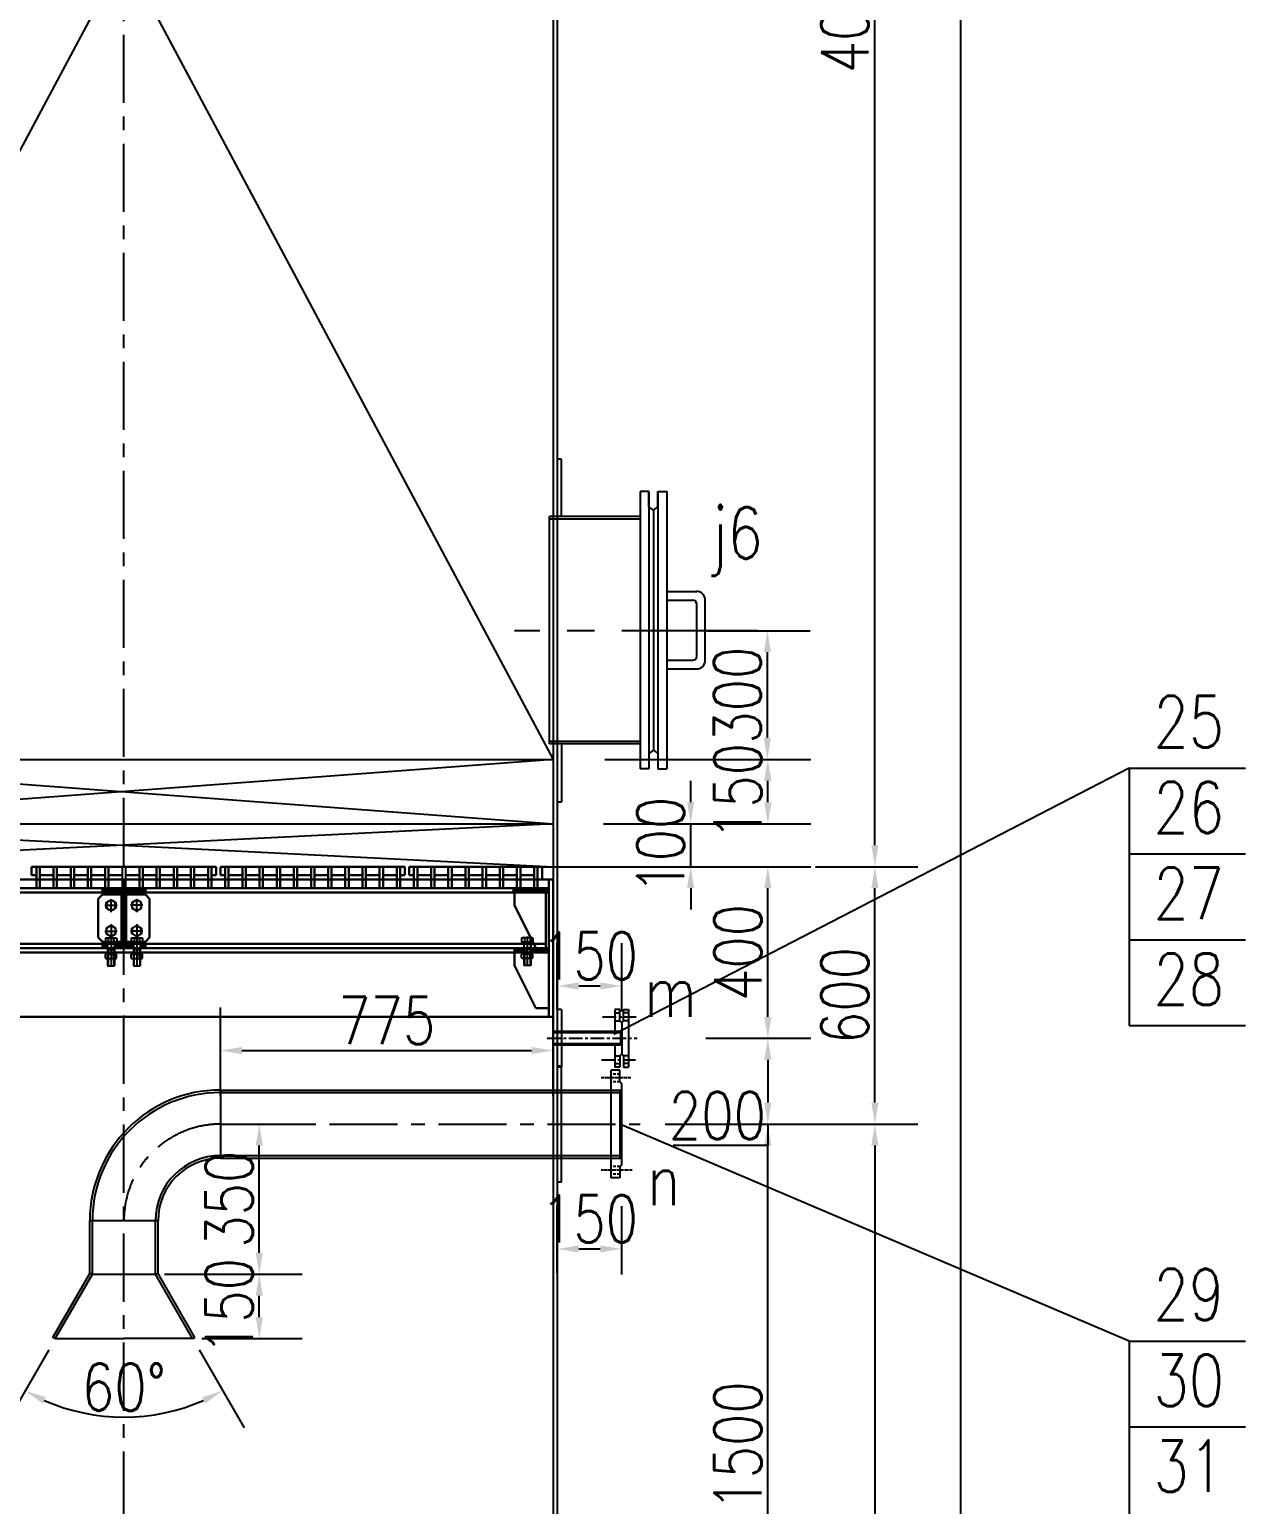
# Model space of a CAD drawing. Header units: millimetres. Extents: x -1286879 to -1269059, y -656245 to -631015.
# Drawn here: x -1283052 to -1280218, y -650973 to -647535 of the extents above; entities that cross this region are included whole.
import ezdxf

# ---------------------------------------------------------------- set-up
doc = ezdxf.new("R2010")
doc.units = ezdxf.units.MM
for name, pattern in [('CENTER', [50.8, 31.75, -6.35, 6.35, -6.35]), ('DASHED', [19.05, 12.7, -6.35]), ('EB_DASHDOT', [39, 30, -3, 3, -3])]:
    doc.linetypes.add(name, pattern=pattern)
doc.layers.get('0').update_dxf_attribs({"linetype": 'CONTINUOUS'})
doc.layers.get('Defpoints').update_dxf_attribs({"linetype": 'CONTINUOUS'})
for name, color, linetype in [('EbLayer1', 7, 'CONTINUOUS'), ('EbLayer2', 1, 'EB_DASHDOT'), ('EbLayer4', 7, 'CONTINUOUS')]:
    doc.layers.add(name, color=color, linetype=linetype)
doc.styles.add('HZ', font='txt.shx', dxfattribs={"width": 0.8, "bigfont": 'hztxt.shx'})
doc.dimstyles.new('gqb100', dxfattribs={"dimscale": 5, "dimtxt": 20, "dimasz": 15, "dimexe": 40, "dimexo": 8, "dimgap": 5, "dimtad": 1, "dimtoh": 1, "dimdec": 0, "dimdsep": 46, "dimtxsty": 'HZ', "dimcen": 5, "dimadec": 0, "dimazin": 0, "dimtfac": 1, "dimtdec": 0, "dimtmove": 0, "dimatfit": 3, "dimfxl": 1, "dimtolj": 1, "dimtzin": 0, "dimarcsym": 0})
pattern_1 = [(45, (-15287.3894, -131406.0307), (-2.24506403, 2.24506403), [])]

# ---------------------------------------------------------------- blocks, each defined once
blk = doc.blocks.new('*D409')
at = {"color": 0, "lineweight": -2, "ltscale": 0.5}
for p, q in [((-1281821.7, -649820.4), (-1281821.7, -649664.6)), ((-1281671.7, -649824.3), (-1281671.7, -649664.6)), ((-1281771.7, -649764.6), (-1281721.7, -649764.6))]:
    blk.add_line(p, q, dxfattribs=at)
at = {"color": 0, "ltscale": 0.5}
for points in [[(-1281771.7, -649756.3), (-1281771.7, -649773), (-1281821.7, -649764.6)], [(-1281721.7, -649756.3), (-1281721.7, -649773), (-1281671.7, -649764.6)]]:
    blk.add_solid(points, dxfattribs=at)
at = {"layer": 'Defpoints', "color": 0, "ltscale": 0.5}
for p in [(-1281671.7, -649764.6), (-1281821.7, -649850.4), (-1281671.7, -649854.3)]:
    blk.add_point(p, dxfattribs=at)
at = {"color": 0, "ltscale": 0.5, "insert": (-1281746.7, -649694.6), "char_height": 110, "attachment_point": 5, "style": 'HZ'}
blk.add_mtext('\\A1;150', dxfattribs=at)
blk = doc.blocks.new('*D410')
at = {"color": 0, "lineweight": -2, "ltscale": 0.5}
for p, q in [((-1281496.1, -650086.6), (-1281231.1, -650086.6)), ((-1281331.1, -651536.6), (-1281331.1, -650136.6)), ((-1281339.1, -651586.6), (-1281231.1, -651586.6))]:
    blk.add_line(p, q, dxfattribs=at)
at = {"color": 0, "ltscale": 0.5}
for points in [[(-1281339.4, -650136.6), (-1281322.7, -650136.6), (-1281331.1, -650086.6)], [(-1281339.4, -651536.6), (-1281322.7, -651536.6), (-1281331.1, -651586.6)]]:
    blk.add_solid(points, dxfattribs=at)
at = {"layer": 'Defpoints', "color": 0, "ltscale": 0.5}
for p in [(-1281526.1, -650086.6), (-1281331.1, -650086.6), (-1281369.1, -651586.6)]:
    blk.add_point(p, dxfattribs=at)
at = {"color": 0, "ltscale": 0.5, "insert": (-1281401.1, -650836.6), "char_height": 110, "attachment_point": 5, "rotation": 90, "style": 'HZ'}
blk.add_mtext('\\A1;1500', dxfattribs=at)
blk = doc.blocks.new('*D411')
at = {"color": 0, "lineweight": -2, "ltscale": 0.5}
for p, q in [((-1282737.1, -650436.6), (-1282416.2, -650436.6)), ((-1282516.2, -650536.6), (-1282516.2, -650486.6)), ((-1282650.5, -650586.6), (-1282416.2, -650586.6))]:
    blk.add_line(p, q, dxfattribs=at)
at = {"color": 0, "ltscale": 0.5}
for points in [[(-1282524.5, -650486.6), (-1282507.9, -650486.6), (-1282516.2, -650436.6)], [(-1282524.5, -650536.6), (-1282507.9, -650536.6), (-1282516.2, -650586.6)]]:
    blk.add_solid(points, dxfattribs=at)
at = {"layer": 'Defpoints', "color": 0, "ltscale": 0.5}
for p in [(-1282767.1, -650436.6), (-1282516.2, -650436.6), (-1282680.5, -650586.6)]:
    blk.add_point(p, dxfattribs=at)
at = {"color": 0, "ltscale": 0.5, "insert": (-1282586.2, -650511.6), "char_height": 110, "attachment_point": 5, "rotation": 90, "style": 'HZ'}
blk.add_mtext('\\A1;150', dxfattribs=at)
blk = doc.blocks.new('*D412')
at = {"color": 0, "lineweight": -2, "ltscale": 0.5}
for p, q in [((-1282576.7, -650086.6), (-1282416.2, -650086.6)), ((-1282516.2, -650386.6), (-1282516.2, -650136.6)), ((-1282615.2, -650436.6), (-1282416.2, -650436.6))]:
    blk.add_line(p, q, dxfattribs=at)
at = {"color": 0, "ltscale": 0.5}
for points in [[(-1282524.5, -650136.6), (-1282507.9, -650136.6), (-1282516.2, -650086.6)], [(-1282524.5, -650386.6), (-1282507.9, -650386.6), (-1282516.2, -650436.6)]]:
    blk.add_solid(points, dxfattribs=at)
at = {"layer": 'Defpoints', "color": 0, "ltscale": 0.5}
for p in [(-1282606.7, -650086.6), (-1282516.2, -650086.6), (-1282645.2, -650436.6)]:
    blk.add_point(p, dxfattribs=at)
at = {"color": 0, "ltscale": 0.5, "insert": (-1282586.2, -650261.6), "char_height": 110, "attachment_point": 5, "rotation": 90, "style": 'HZ'}
blk.add_mtext('\\A1;350', dxfattribs=at)
blk = doc.blocks.new('*D413')
at = {"color": 0, "lineweight": -2, "ltscale": 0.5}
for p, q in [((-1281469.3, -649486.6), (-1281231.1, -649486.6)), ((-1281331.1, -649836.6), (-1281331.1, -649536.6)), ((-1281463.3, -649886.6), (-1281231.1, -649886.6))]:
    blk.add_line(p, q, dxfattribs=at)
at = {"color": 0, "ltscale": 0.5}
for points in [[(-1281339.4, -649536.6), (-1281322.7, -649536.6), (-1281331.1, -649486.6)], [(-1281339.4, -649836.6), (-1281322.7, -649836.6), (-1281331.1, -649886.6)]]:
    blk.add_solid(points, dxfattribs=at)
at = {"layer": 'Defpoints', "color": 0, "ltscale": 0.5}
for p in [(-1281499.3, -649486.6), (-1281331.1, -649486.6), (-1281493.3, -649886.6)]:
    blk.add_point(p, dxfattribs=at)
at = {"color": 0, "ltscale": 0.5, "insert": (-1281401.1, -649686.6), "char_height": 110, "attachment_point": 5, "rotation": 90, "style": 'HZ'}
blk.add_mtext('\\A1;400', dxfattribs=at)
blk = doc.blocks.new('*D415')
at = {"color": 0, "lineweight": -2, "ltscale": 0.5}
for p, q in [((-1281475.2, -649886.6), (-1281231.1, -649886.6)), ((-1281331.1, -649936.6), (-1281331.1, -650036.6)), ((-1281493.3, -650086.6), (-1281231.1, -650086.6)), ((-1281331.1, -650086.6), (-1281331.1, -650136.6)), ((-1281331.1, -650136.6), (-1281551.4, -650136.6))]:
    blk.add_line(p, q, dxfattribs=at)
at = {"color": 0, "ltscale": 0.5}
for points in [[(-1281339.4, -649936.6), (-1281322.7, -649936.6), (-1281331.1, -649886.6)], [(-1281339.4, -650036.6), (-1281322.7, -650036.6), (-1281331.1, -650086.6)]]:
    blk.add_solid(points, dxfattribs=at)
at = {"layer": 'Defpoints', "color": 0, "ltscale": 0.5}
for p in [(-1281505.2, -649886.6), (-1281523.3, -650086.6), (-1281331.1, -650086.6)]:
    blk.add_point(p, dxfattribs=at)
at = {"color": 0, "ltscale": 0.5, "insert": (-1281448.7, -650066.6), "char_height": 110, "attachment_point": 5, "style": 'HZ'}
blk.add_mtext('\\A1;200', dxfattribs=at)
blk = doc.blocks.new('*D416')
at = {"color": 0, "lineweight": -2, "ltscale": 0.5}
for p, q in [((-1283006.8, -650612.5), (-1283111.9, -650794.6)), ((-1282656.6, -650612.5), (-1282551.5, -650794.6))]:
    blk.add_line(p, q, dxfattribs=at)
blk.add_arc((-1282831.7, -650309.2), 460.4, 246.2252, 293.7748, dxfattribs=at)
at = {"color": 0, "ltscale": 0.5}
for points in [[(-1283021.1, -650738), (-1283013.6, -650723.2), (-1283061.9, -650708)], [(-1282649.9, -650723.2), (-1282642.4, -650738), (-1282601.5, -650708)]]:
    blk.add_solid(points, dxfattribs=at)
at = {"layer": 'Defpoints', "color": 0, "ltscale": 0.5}
for p in [(-1282905.2, -650436.6), (-1282758.2, -650436.6), (-1282991.8, -650586.6), (-1282671.6, -650586.6), (-1282911.7, -650762.7)]:
    blk.add_point(p, dxfattribs=at)
at = {"color": 0, "ltscale": 0.5, "insert": (-1282831.7, -650699.7), "char_height": 110, "attachment_point": 5, "style": 'HZ'}
blk.add_mtext('\\A1;60°', dxfattribs=at)
blk = doc.blocks.new('EB_BLOCK2', base_point=(64.5, -59.9))
at = {"layer": 'EbLayer1'}
for p, q in [((64.5, -46.8), (53.1, -53.4)), ((53.1, -53.4), (53.1, -66.5)), ((53.1, -66.5), (64.5, -73)), ((75.8, -53.4), (64.5, -46.8)), ((64.5, -73), (75.8, -66.5)), ((75.8, -66.5), (75.8, -53.4))]:
    blk.add_line(p, q, dxfattribs=at)
blk.add_circle((64.5, -59.9), 11.3, dxfattribs=at)
at = {"layer": 'EbLayer2', "linetype": 'EB_DASHDOT'}
for p, q in [((78.8, -59.9), (50.1, -59.9)), ((64.5, -76), (64.5, -43.8))]:
    blk.add_line(p, q, dxfattribs=at)
blk = doc.blocks.new('EB_BLOCK1', base_point=(-28.1, -59.9))
at = {"layer": 'EbLayer1'}
for p, q in [((-38.1, -50.1), (-38.1, -69.7)), ((-37.2, -46.8), (-28.1, -46.8)), ((-37.2, -53.4), (-28.1, -53.4)), ((-37.2, -66.5), (-28.1, -66.5)), ((-28.1, -46.8), (-28.1, -73)), ((-28.1, -51.9), (-28.1, -67.9)), ((-28.1, -51.9), (26.9, -51.9)), ((-28.1, -67.9), (26.9, -67.9)), ((-11.1, -51.9), (-11.1, -67.9)), ((26.9, -51.9), (26.9, -67.9)), ((-37.2, -73), (-28.1, -73))]:
    blk.add_line(p, q, dxfattribs=at)
for centre, radius, start, end in [((-31.8, -50.1), 6.34, 148.9424, 211.0576), ((-14.1, -59.9), 24, 164.1807, 195.8193), ((-31.8, -69.7), 6.34, 148.9424, 211.0576)]:
    blk.add_arc(centre, radius, start, end, dxfattribs=at)
at = {"layer": 'EbLayer2', "linetype": 'EB_DASHDOT'}
blk.add_line((-41.1, -59.9), (29.9, -59.9), dxfattribs=at)
at = {"layer": 'EbLayer4'}
for p, q in [((-11.1, -53.1), (-21.1, -51.9)), ((-21.1, -67.9), (-11.1, -66.7)), ((-11.1, -53.1), (26.9, -53.1)), ((-11.1, -66.7), (26.9, -66.7))]:
    blk.add_line(p, q, dxfattribs=at)
blk = doc.blocks.new('*D417')
at = {"color": 0, "lineweight": -2, "ltscale": 0.5}
for p, q in [((-1281510.9, -649336.6), (-1281510.9, -649286.6)), ((-1281645.3, -649386.6), (-1281410.9, -649386.6)), ((-1281510.9, -649486.6), (-1281510.9, -649386.6)), ((-1281906.1, -649486.6), (-1281410.9, -649486.6)), ((-1281510.9, -649536.6), (-1281510.9, -649586.6))]:
    blk.add_line(p, q, dxfattribs=at)
at = {"color": 0, "ltscale": 0.5}
for points in [[(-1281519.2, -649336.6), (-1281502.6, -649336.6), (-1281510.9, -649386.6)], [(-1281519.2, -649536.6), (-1281502.6, -649536.6), (-1281510.9, -649486.6)]]:
    blk.add_solid(points, dxfattribs=at)
at = {"layer": 'Defpoints', "color": 0, "ltscale": 0.5}
for p in [(-1281675.3, -649386.6), (-1281510.9, -649386.6), (-1281936.1, -649486.6)]:
    blk.add_point(p, dxfattribs=at)
at = {"color": 0, "ltscale": 0.5, "insert": (-1281580.9, -649436.6), "char_height": 110, "attachment_point": 5, "rotation": 90, "style": 'HZ'}
blk.add_mtext('\\A1;100', dxfattribs=at)
blk = doc.blocks.new('*D418')
at = {"color": 0, "lineweight": -2, "ltscale": 0.5}
for p, q in [((-1281710.9, -649236.6), (-1281231.1, -649236.6)), ((-1281331.1, -649336.6), (-1281331.1, -649286.6)), ((-1281714.4, -649386.6), (-1281231.1, -649386.6))]:
    blk.add_line(p, q, dxfattribs=at)
at = {"color": 0, "ltscale": 0.5}
for points in [[(-1281339.4, -649286.6), (-1281322.7, -649286.6), (-1281331.1, -649236.6)], [(-1281339.4, -649336.6), (-1281322.7, -649336.6), (-1281331.1, -649386.6)]]:
    blk.add_solid(points, dxfattribs=at)
at = {"layer": 'Defpoints', "color": 0, "ltscale": 0.5}
for p in [(-1281740.9, -649236.6), (-1281331.1, -649236.6), (-1281744.4, -649386.6)]:
    blk.add_point(p, dxfattribs=at)
at = {"color": 0, "ltscale": 0.5, "insert": (-1281401.1, -649311.6), "char_height": 110, "attachment_point": 5, "rotation": 90, "style": 'HZ'}
blk.add_mtext('\\A1;150', dxfattribs=at)
blk = doc.blocks.new('*D421')
at = {"color": 0, "lineweight": -2, "ltscale": 0.5}
for p, q in [((-1281570.1, -650086.6), (-1280981.6, -650086.6)), ((-1281081.6, -650136.6), (-1281081.6, -652159.3)), ((-1281201, -652209.3), (-1280981.6, -652209.3))]:
    blk.add_line(p, q, dxfattribs=at)
at = {"color": 0, "ltscale": 0.5}
for points in [[(-1281089.9, -650136.6), (-1281073.3, -650136.6), (-1281081.6, -650086.6)], [(-1281089.9, -652159.3), (-1281073.3, -652159.3), (-1281081.6, -652209.3)]]:
    blk.add_solid(points, dxfattribs=at)
at = {"layer": 'Defpoints', "color": 0, "ltscale": 0.5}
for p in [(-1281600.1, -650086.6), (-1281231, -652209.3), (-1281081.6, -652209.3)]:
    blk.add_point(p, dxfattribs=at)
at = {"color": 0, "ltscale": 0.5, "insert": (-1281151.6, -651147.9), "char_height": 110, "attachment_point": 5, "rotation": 90, "style": 'HZ'}
blk.add_mtext('\\A1;2123', dxfattribs=at)
blk = doc.blocks.new('*D422')
at = {"color": 0, "lineweight": -2, "ltscale": 0.5}
for p, q in [((-1281219.8, -649486.6), (-1280981.6, -649486.6)), ((-1281081.6, -650036.6), (-1281081.6, -649536.6)), ((-1281210.8, -650086.6), (-1280981.6, -650086.6))]:
    blk.add_line(p, q, dxfattribs=at)
at = {"color": 0, "ltscale": 0.5}
for points in [[(-1281089.9, -649536.6), (-1281073.3, -649536.6), (-1281081.6, -649486.6)], [(-1281089.9, -650036.6), (-1281073.3, -650036.6), (-1281081.6, -650086.6)]]:
    blk.add_solid(points, dxfattribs=at)
at = {"layer": 'Defpoints', "color": 0, "ltscale": 0.5}
for p in [(-1281249.8, -649486.6), (-1281081.6, -649486.6), (-1281240.8, -650086.6)]:
    blk.add_point(p, dxfattribs=at)
at = {"color": 0, "ltscale": 0.5, "insert": (-1281151.6, -649786.6), "char_height": 110, "attachment_point": 5, "rotation": 90, "style": 'HZ'}
blk.add_mtext('\\A1;600', dxfattribs=at)
blk = doc.blocks.new('*D423')
at = {"color": 0, "lineweight": -2, "ltscale": 0.5}
for p, q in [((-1281270.8, -645486.6), (-1280981.6, -645486.6)), ((-1281081.6, -649436.6), (-1281081.6, -645536.6)), ((-1281210.8, -649486.6), (-1280981.6, -649486.6))]:
    blk.add_line(p, q, dxfattribs=at)
at = {"color": 0, "ltscale": 0.5}
for points in [[(-1281089.9, -645536.6), (-1281073.3, -645536.6), (-1281081.6, -645486.6)], [(-1281089.9, -649436.6), (-1281073.3, -649436.6), (-1281081.6, -649486.6)]]:
    blk.add_solid(points, dxfattribs=at)
at = {"layer": 'Defpoints', "color": 0, "ltscale": 0.5}
for p in [(-1281300.8, -645486.6), (-1281081.6, -645486.6), (-1281240.8, -649486.6)]:
    blk.add_point(p, dxfattribs=at)
at = {"color": 0, "ltscale": 0.5, "insert": (-1281151.6, -647486.6), "char_height": 110, "attachment_point": 5, "rotation": 90, "style": 'HZ'}
blk.add_mtext('\\A1;4000', dxfattribs=at)
blk = doc.blocks.new('*D424')
at = {"color": 0, "lineweight": -2, "ltscale": 0.5}
for p, q in [((-1281471.8, -648936.6), (-1281232.1, -648936.6)), ((-1281332.1, -649186.6), (-1281332.1, -648986.6)), ((-1281467.3, -649236.6), (-1281232.1, -649236.6))]:
    blk.add_line(p, q, dxfattribs=at)
at = {"color": 0, "ltscale": 0.5}
for points in [[(-1281340.4, -648986.6), (-1281323.8, -648986.6), (-1281332.1, -648936.6)], [(-1281340.4, -649186.6), (-1281323.8, -649186.6), (-1281332.1, -649236.6)]]:
    blk.add_solid(points, dxfattribs=at)
at = {"layer": 'Defpoints', "color": 0, "ltscale": 0.5}
for p in [(-1281501.8, -648936.6), (-1281332.1, -648936.6), (-1281497.3, -649236.6)]:
    blk.add_point(p, dxfattribs=at)
at = {"color": 0, "ltscale": 0.5, "insert": (-1281402.1, -649086.6), "char_height": 110, "attachment_point": 5, "rotation": 90, "style": 'HZ'}
blk.add_mtext('\\A1;300', dxfattribs=at)
blk = doc.blocks.new('*D339')
at = {"color": 0, "lineweight": -2, "ltscale": 0.5}
for p, q in [((-1282506.7, -632203.6), (-1280781.7, -632203.6)), ((-1280881.7, -632253.6), (-1280881.7, -654709.3)), ((-1280961.4, -654759.3), (-1280781.7, -654759.3))]:
    blk.add_line(p, q, dxfattribs=at)
at = {"color": 0, "ltscale": 0.5}
for points in [[(-1280890.1, -632253.6), (-1280873.4, -632253.6), (-1280881.7, -632203.6)], [(-1280890.1, -654709.3), (-1280873.4, -654709.3), (-1280881.7, -654759.3)]]:
    blk.add_solid(points, dxfattribs=at)
at = {"layer": 'Defpoints', "color": 0, "ltscale": 0.5}
for p in [(-1282536.7, -632203.6), (-1280991.4, -654759.3), (-1280881.7, -654759.3)]:
    blk.add_point(p, dxfattribs=at)
at = {"color": 0, "ltscale": 0.5, "insert": (-1280951.7, -643481.4), "char_height": 110, "attachment_point": 5, "rotation": 90, "style": 'HZ'}
blk.add_mtext('\\A1;~22556', dxfattribs=at)
blk = doc.blocks.new('*D354')
at = {"color": 0, "lineweight": -2, "ltscale": 0.5}
for p, q in [((-1282606.7, -650021.3), (-1282606.7, -649815.1)), ((-1281831.7, -650021.3), (-1281831.7, -649815.1)), ((-1282556.7, -649915.1), (-1281881.7, -649915.1))]:
    blk.add_line(p, q, dxfattribs=at)
at = {"color": 0, "ltscale": 0.5}
for points in [[(-1282556.7, -649906.8), (-1282556.7, -649923.5), (-1282606.7, -649915.1)], [(-1281881.7, -649906.8), (-1281881.7, -649923.5), (-1281831.7, -649915.1)]]:
    blk.add_solid(points, dxfattribs=at)
at = {"layer": 'Defpoints', "color": 0, "ltscale": 0.5}
for p in [(-1281831.7, -649915.1), (-1282606.7, -650051.3), (-1281831.7, -650051.3)]:
    blk.add_point(p, dxfattribs=at)
at = {"color": 0, "ltscale": 0.5, "insert": (-1282219.2, -649845.1), "char_height": 110, "attachment_point": 5, "style": 'HZ'}
blk.add_mtext('\\A1;775', dxfattribs=at)
blk = doc.blocks.new('*D355')
at = {"color": 0, "lineweight": -2, "ltscale": 0.5}
for p, q in [((-1281821.7, -650433.3), (-1281821.7, -650277.5)), ((-1281671.7, -650437.2), (-1281671.7, -650277.5)), ((-1281771.7, -650377.5), (-1281721.7, -650377.5))]:
    blk.add_line(p, q, dxfattribs=at)
at = {"color": 0, "ltscale": 0.5}
for points in [[(-1281771.7, -650369.2), (-1281771.7, -650385.9), (-1281821.7, -650377.5)], [(-1281721.7, -650369.2), (-1281721.7, -650385.9), (-1281671.7, -650377.5)]]:
    blk.add_solid(points, dxfattribs=at)
at = {"layer": 'Defpoints', "color": 0, "ltscale": 0.5}
for p in [(-1281671.7, -650377.5), (-1281821.7, -650463.3), (-1281671.7, -650467.2)]:
    blk.add_point(p, dxfattribs=at)
at = {"color": 0, "ltscale": 0.5, "insert": (-1281746.7, -650307.5), "char_height": 110, "attachment_point": 5, "style": 'HZ'}
blk.add_mtext('\\A1;150', dxfattribs=at)

msp = doc.modelspace()

# ---------------------------------------------------------------- hatches: boundary and pattern name
at = {"ltscale": 0.5}
h = msp.add_hatch(dxfattribs=at)
h.set_pattern_fill('ANSI31', color=256, style=0)
h.set_pattern_definition(pattern_1)
h.paths.add_polyline_path([(-1282831.7, -649546.6), (-1282831.7, -649536.6), (-1282835.7, -649536.6), (-1282881.7, -649536.6), (-1282881.7, -649546.6)])
h.paths.add_polyline_path([(-1282781.7, -649546.6), (-1282781.7, -649536.6), (-1282831.7, -649536.6), (-1282831.7, -649546.6)])
h = msp.add_hatch(dxfattribs=at)
h.set_pattern_fill('ANSI31', color=256, style=0)
h.set_pattern_definition(pattern_1)
h.paths.add_polyline_path([(-1281841.7, -649546.6), (-1281841.7, -649536.6), (-1281921.7, -649536.6), (-1281921.7, -649546.6)])
h.paths.add_polyline_path([(-1281841.7, -649686.6), (-1281841.7, -649676.6), (-1281883.7, -649676.6), (-1281883.7, -649686.6)])
h.paths.add_polyline_path([(-1281921.7, -649676.6), (-1281921.7, -649686.6), (-1281899.7, -649686.6), (-1281899.7, -649676.6)])
h = msp.add_hatch()
h.set_pattern_fill('ANSI31', color=256, scale=0.5, style=0)
h.set_pattern_definition([(135, (-2819282.8306, 44115.2767), (1.1225320151, 1.1225320151), [])])
h.paths.add_polyline_path([(-1282843.7, -649546.6), (-1282835.7, -649546.6), (-1282835.7, -649554.6)])
h = msp.add_hatch(dxfattribs=at)
h.set_pattern_fill('ANSI31', color=256, style=0)
h.set_pattern_definition(pattern_1)
h.paths.add_polyline_path([(-1282831.7, -649666.6), (-1282827.7, -649666.6), (-1282827.7, -649546.6), (-1282831.7, -649546.6)])
h.paths.add_polyline_path([(-1282835.7, -649666.6), (-1282831.7, -649666.6), (-1282831.7, -649546.6), (-1282835.7, -649546.6)])
h = msp.add_hatch()
h.set_pattern_fill('ANSI31', color=256, scale=0.5, style=0)
h.set_pattern_definition([(45, (253619.3583, 44115.2767), (-1.1225320151, 1.1225320151), [])])
h.paths.add_polyline_path([(-1282819.7, -649546.6), (-1282827.7, -649546.6), (-1282827.7, -649554.6)])
h = msp.add_hatch(dxfattribs=at)
h.set_pattern_fill('ANSI31', color=256, style=0)
h.set_pattern_definition(pattern_1)
h.paths.add_polyline_path([(-1282869.7, -649676.6), (-1282869.7, -649666.6), (-1282881.7, -649666.6), (-1282881.7, -649676.6)])
h.paths.add_polyline_path([(-1282853.7, -649676.6), (-1282831.7, -649676.6), (-1282831.7, -649666.6), (-1282853.7, -649666.6)])
h.paths.add_polyline_path([(-1282809.7, -649676.6), (-1282809.7, -649666.6), (-1282831.7, -649666.6), (-1282831.7, -649676.6)])
h.paths.add_polyline_path([(-1282781.7, -649676.6), (-1282781.7, -649666.6), (-1282793.7, -649666.6), (-1282793.7, -649676.6)])
h = msp.add_hatch()
h.set_pattern_fill('ANSI31', color=256, scale=0.5, style=0)
h.set_pattern_definition([(225, (-2819282.8306, -1343328.3804), (1.1225320151, -1.1225320151), [])])
h.paths.add_polyline_path([(-1282843.7, -649666.6), (-1282835.7, -649666.6), (-1282835.7, -649658.6)])
h = msp.add_hatch()
h.set_pattern_fill('ANSI31', color=256, scale=0.5, style=0)
h.set_pattern_definition([(315, (253619.3583, -1343328.3804), (-1.1225320151, -1.1225320151), [])])
h.paths.add_polyline_path([(-1282819.7, -649666.6), (-1282827.7, -649666.6), (-1282827.7, -649658.6)])

# ---------------------------------------------------------------- linework, layer by layer
at = {"linetype": 'CENTER', "ltscale": 5}
for p, q in [((-1282831.7, -654818.5), (-1282831.7, -631981.8)), ((-1282606.7, -650086.6), (-1281628.3, -650086.6))]:
    msp.add_line(p, q, dxfattribs=at)
at = {"color": 4, "ltscale": 0.5}
for p, q in [((-1281831.7, -632986.6), (-1281831.7, -652136.6)), ((-1281821.7, -642086.6), (-1281821.7, -652136.6)), ((-1281628.6, -648670.5), (-1281839.7, -648670.5)), ((-1281628.6, -648676.5), (-1281839.7, -648676.5)), ((-1281628.6, -649194.5), (-1281839.7, -649194.5)), ((-1281628.6, -649200.5), (-1281839.7, -649200.5)), ((-1281671.7, -649870.6), (-1281831.7, -649870.6)), ((-1281674.5, -649873.6), (-1281831.7, -649873.6)), ((-1281671.7, -649850), (-1281671.7, -649923.1)), ((-1281671.7, -649850), (-1281671.7, -649923.1)), ((-1281674.5, -649899.6), (-1281831.7, -649899.6)), ((-1281671.7, -649902.6), (-1281831.7, -649902.6)), ((-1281675.6, -649961.2), (-1281695.9, -649961.2)), ((-1281695.9, -650212), (-1281695.9, -649961.2)), ((-1281675.6, -649988.1), (-1281675.6, -649961.2)), ((-1282606.7, -650007.1), (-1281671.7, -650007.1)), ((-1282606.7, -650013.1), (-1281675.6, -650013.1)), ((-1281671.7, -649992), (-1281675.6, -649988.1)), ((-1281671.7, -650086.6), (-1281671.7, -649992)), ((-1281671.7, -650181.2), (-1281671.7, -650086.6)), ((-1282606.7, -650160.1), (-1281675.6, -650160.1)), ((-1282606.7, -650166.1), (-1281671.7, -650166.1)), ((-1281671.7, -650181.2), (-1281675.6, -650185.1)), ((-1281675.6, -650185.1), (-1281675.6, -650212)), ((-1281675.6, -650212), (-1281695.9, -650212)), ((-1282911.2, -650434.9), (-1282911.2, -650311.6)), ((-1282905.2, -650436.6), (-1282905.2, -650311.6)), ((-1282758.2, -650436.6), (-1282758.2, -650311.6)), ((-1282752.2, -650434.9), (-1282752.2, -650311.6))]:
    msp.add_line(p, q, dxfattribs=at)
at = {"ltscale": 0.5}
for p, q in [((-1281831.7, -645486.6), (-1283831.7, -649236.6)), ((-1283831.7, -645486.6), (-1281831.7, -649236.6)), ((-1281628.6, -648612.5), (-1281628.6, -649258.6)), ((-1281608.1, -648612.5), (-1281628.6, -648612.5)), ((-1281608.1, -648612.5), (-1281608.1, -649258.6)), ((-1281608.1, -648648.2), (-1281608.1, -648612.5)), ((-1281587.4, -648612.5), (-1281587.4, -649258.6)), ((-1281587.4, -648648.2), (-1281587.4, -648612.5)), ((-1281587.4, -648612.5), (-1281566.8, -648612.5)), ((-1281566.8, -648612.5), (-1281566.8, -649258.6)), ((-1281597.7, -648655.8), (-1281608.1, -648647.9)), ((-1281597.7, -648655.8), (-1281587.4, -648647.9)), ((-1281597.7, -648655.8), (-1281597.7, -649215.2)), ((-1281597.7, -648655.8), (-1281597.7, -649215.2)), ((-1281566.8, -648845.2), (-1281496.8, -648845.2)), ((-1281566.8, -648865.2), (-1281506.8, -648865.2)), ((-1281496.8, -648995.6), (-1281496.8, -648875.2)), ((-1281476.8, -649005.6), (-1281476.8, -648865.2)), ((-1281566.5, -649005.6), (-1281506.8, -649005.6)), ((-1281566.4, -649025.6), (-1281496.8, -649025.6)), ((-1281597.7, -649215.2), (-1281608.1, -649223.1)), ((-1281608.1, -649222.9), (-1281608.1, -649258.6)), ((-1281597.7, -649215.2), (-1281587.4, -649223.1)), ((-1281587.4, -649222.9), (-1281587.4, -649258.6)), ((-1280489.2, -649257), (-1281689.7, -649878)), ((-1281608.1, -649258.6), (-1281628.6, -649258.6)), ((-1281587.4, -649258.6), (-1281566.8, -649258.6)), ((-1280489.2, -649257), (-1280489.2, -649857)), ((-1282835.7, -649554.5), (-1282839.4, -649554.5)), ((-1282835.7, -649558.5), (-1282839.4, -649558.5)), ((-1282835.7, -649562.5), (-1282839.4, -649562.5)), ((-1282835.7, -649566.5), (-1282839.4, -649566.5)), ((-1282835.7, -649570.5), (-1282839.4, -649570.5)), ((-1282827.7, -649554.5), (-1282824.1, -649554.5)), ((-1282827.7, -649558.5), (-1282824.1, -649558.5)), ((-1282827.7, -649562.5), (-1282824.1, -649562.5)), ((-1282827.7, -649566.5), (-1282824.1, -649566.5)), ((-1282827.7, -649570.5), (-1282824.1, -649570.5)), ((-1282835.7, -649574.5), (-1282839.4, -649574.5)), ((-1282835.7, -649578.5), (-1282839.4, -649578.5)), ((-1282835.7, -649582.5), (-1282839.4, -649582.5)), ((-1282835.7, -649586.5), (-1282839.4, -649586.5)), ((-1282835.7, -649590.5), (-1282839.4, -649590.5)), ((-1282835.7, -649594.5), (-1282839.4, -649594.5)), ((-1282835.7, -649598.5), (-1282839.4, -649598.5)), ((-1282835.7, -649602.5), (-1282839.4, -649602.5)), ((-1282835.7, -649606.5), (-1282839.4, -649606.5)), ((-1282827.7, -649574.5), (-1282824.1, -649574.5)), ((-1282827.7, -649578.5), (-1282824.1, -649578.5)), ((-1282827.7, -649582.5), (-1282824.1, -649582.5)), ((-1282827.7, -649586.5), (-1282824.1, -649586.5)), ((-1282827.7, -649590.5), (-1282824.1, -649590.5)), ((-1282827.7, -649594.5), (-1282824.1, -649594.5)), ((-1282827.7, -649598.5), (-1282824.1, -649598.5)), ((-1282827.7, -649602.5), (-1282824.1, -649602.5)), ((-1282827.7, -649606.5), (-1282824.1, -649606.5)), ((-1282835.7, -649610.5), (-1282839.4, -649610.5)), ((-1282835.7, -649614.5), (-1282839.4, -649614.5)), ((-1282835.7, -649618.5), (-1282839.4, -649618.5)), ((-1282835.7, -649622.5), (-1282839.4, -649622.5)), ((-1282835.7, -649626.5), (-1282839.4, -649626.5)), ((-1282835.7, -649630.5), (-1282839.4, -649630.5)), ((-1282835.7, -649634.5), (-1282839.4, -649634.5)), ((-1282835.7, -649638.5), (-1282839.4, -649638.5)), ((-1282835.7, -649642.5), (-1282839.4, -649642.5)), ((-1282827.7, -649610.5), (-1282824.1, -649610.5)), ((-1282827.7, -649614.5), (-1282824.1, -649614.5)), ((-1282827.7, -649618.5), (-1282824.1, -649618.5)), ((-1282827.7, -649622.5), (-1282824.1, -649622.5)), ((-1282827.7, -649626.5), (-1282824.1, -649626.5)), ((-1282827.7, -649630.5), (-1282824.1, -649630.5)), ((-1282827.7, -649634.5), (-1282824.1, -649634.5)), ((-1282827.7, -649638.5), (-1282824.1, -649638.5)), ((-1282827.7, -649642.5), (-1282824.1, -649642.5)), ((-1282835.7, -649646.5), (-1282839.4, -649646.5)), ((-1282835.7, -649650.5), (-1282839.4, -649650.5)), ((-1282835.7, -649654.5), (-1282839.4, -649654.5)), ((-1282835.7, -649658.5), (-1282839.4, -649658.5)), ((-1282827.7, -649646.5), (-1282824.1, -649646.5)), ((-1282827.7, -649650.5), (-1282824.1, -649650.5)), ((-1282827.7, -649654.5), (-1282824.1, -649654.5)), ((-1282827.7, -649658.5), (-1282824.1, -649658.5)), ((-1281674.5, -649873.6), (-1281671.7, -649870.6)), ((-1281674.5, -649873.6), (-1281674.5, -649899.6)), ((-1281674.5, -649899.6), (-1281671.7, -649902.6)), ((-1282606.7, -650007.1), (-1282606.7, -650166.1)), ((-1281675.6, -650007.1), (-1281675.6, -650166.1)), ((-1280489.2, -650592.3), (-1281675.6, -650086.6)), ((-1282911.2, -650311.6), (-1282752.2, -650311.6)), ((-1280489.2, -650592.3), (-1280489.2, -651392.3))]:
    msp.add_line(p, q, dxfattribs=at)
at = {"color": 6, "ltscale": 0.5}
for p, q in [((-1281811.7, -648536.6), (-1281821.7, -648536.6)), ((-1281811.7, -648670.5), (-1281811.7, -648536.6)), ((-1281811.7, -649200.5), (-1281811.7, -649336.6)), ((-1281811.7, -649336.6), (-1281821.7, -649336.6)), ((-1281811.7, -649819.1), (-1281821.7, -649819.1)), ((-1281811.7, -649819.1), (-1281811.7, -649954.1)), ((-1281811.7, -649951.2), (-1281821.7, -649951.2)), ((-1281811.7, -650222), (-1281811.7, -649951.2)), ((-1281811.7, -649954.1), (-1281821.7, -649954.1)), ((-1281811.7, -650222), (-1281821.7, -650222))]:
    msp.add_line(p, q, dxfattribs=at)
at = {"linetype": 'CENTER', "ltscale": 10}
msp.add_line((-1281354.2, -648936.6), (-1281921.3, -648936.6), dxfattribs=at)
for p, q in [((-1283831.7, -649236.6), (-1281831.7, -649236.6)), ((-1281831.7, -649236.6), (-1283831.7, -649386.6)), ((-1283831.7, -649236.6), (-1281831.7, -649386.6)), ((-1283831.7, -649386.6), (-1281831.7, -649386.6)), ((-1281831.7, -649386.6), (-1283831.7, -649486.6)), ((-1283831.7, -649386.6), (-1281831.7, -649486.6)), ((-1282905.2, -650436.6), (-1282911.2, -650434.9)), ((-1282905.2, -650436.6), (-1282758.2, -650436.6)), ((-1282758.2, -650436.6), (-1282752.2, -650434.9)), ((-1282991.8, -650586.6), (-1282997, -650583.6)), ((-1282991.8, -650586.6), (-1282831.7, -650586.6)), ((-1282671.6, -650586.6), (-1282831.7, -650586.6)), ((-1282671.6, -650586.6), (-1282666.4, -650583.6))]:
    msp.add_line(p, q)
at = {"color": 2}
for p, q in [((-1280489.2, -649257), (-1280217.9, -649257)), ((-1280489.2, -649457), (-1280217.9, -649457)), ((-1280489.2, -649657), (-1280217.9, -649657)), ((-1280489.2, -649857), (-1280217.9, -649857)), ((-1280489.2, -650592.3), (-1280217.9, -650592.3)), ((-1280489.2, -650792.3), (-1280217.9, -650792.3))]:
    msp.add_line(p, q, dxfattribs=at)
at = {"color": 1, "lineweight": 30}
for p, q in [((-1283046.7, -649486.6), (-1283046.7, -649506.6)), ((-1283046.7, -649486.6), (-1282616.7, -649486.6)), ((-1283035.7, -649486.6), (-1283035.7, -649536.6)), ((-1283027.7, -649486.6), (-1283027.7, -649536.6)), ((-1282995.7, -649486.6), (-1282995.7, -649536.6)), ((-1282987.7, -649486.6), (-1282987.7, -649536.6)), ((-1282955.7, -649486.6), (-1282955.7, -649536.6)), ((-1282947.7, -649486.6), (-1282947.7, -649536.6)), ((-1282915.7, -649486.6), (-1282915.7, -649536.6)), ((-1282907.7, -649486.6), (-1282907.7, -649536.6)), ((-1282875.7, -649486.6), (-1282875.7, -649536.6)), ((-1282867.7, -649486.6), (-1282867.7, -649536.6)), ((-1282795.7, -649486.6), (-1282795.7, -649536.6)), ((-1282787.7, -649486.6), (-1282787.7, -649536.6)), ((-1282755.7, -649486.6), (-1282755.7, -649536.6)), ((-1282747.7, -649486.6), (-1282747.7, -649536.6)), ((-1282715.7, -649486.6), (-1282715.7, -649536.6)), ((-1282707.7, -649486.6), (-1282715.7, -649486.6)), ((-1282707.7, -649486.6), (-1282707.7, -649536.6)), ((-1282675.7, -649486.6), (-1282675.7, -649536.6)), ((-1282667.7, -649486.6), (-1282667.7, -649536.6)), ((-1282635.7, -649486.6), (-1282635.7, -649536.6)), ((-1282627.7, -649486.6), (-1282627.7, -649536.6)), ((-1282616.7, -649486.6), (-1282616.7, -649506.6)), ((-1282606.7, -649486.6), (-1282606.7, -649506.6)), ((-1282606.7, -649486.6), (-1282176.7, -649486.6)), ((-1282595.7, -649486.6), (-1282595.7, -649536.6)), ((-1282587.7, -649486.6), (-1282587.7, -649536.6)), ((-1282555.7, -649486.6), (-1282555.7, -649536.6)), ((-1282547.7, -649486.6), (-1282547.7, -649536.6)), ((-1282515.7, -649486.6), (-1282515.7, -649536.6)), ((-1282507.7, -649486.6), (-1282507.7, -649536.6)), ((-1282475.7, -649486.6), (-1282475.7, -649536.6)), ((-1282467.7, -649486.6), (-1282467.7, -649536.6)), ((-1282435.7, -649486.6), (-1282435.7, -649536.6)), ((-1282427.7, -649486.6), (-1282427.7, -649536.6)), ((-1282395.7, -649486.6), (-1282395.7, -649536.6)), ((-1282387.7, -649486.6), (-1282387.7, -649536.6)), ((-1282355.7, -649486.6), (-1282355.7, -649536.6)), ((-1282347.7, -649486.6), (-1282347.7, -649536.6)), ((-1282315.7, -649486.6), (-1282315.7, -649536.6)), ((-1282307.7, -649486.6), (-1282307.7, -649536.6)), ((-1282275.7, -649486.6), (-1282275.7, -649536.6)), ((-1282267.7, -649486.6), (-1282267.7, -649536.6)), ((-1282235.7, -649486.6), (-1282235.7, -649536.6)), ((-1282227.7, -649486.6), (-1282227.7, -649536.6)), ((-1282195.7, -649486.6), (-1282195.7, -649536.6)), ((-1282187.7, -649486.6), (-1282187.7, -649536.6)), ((-1282176.7, -649486.6), (-1282176.7, -649506.6)), ((-1282166.7, -649486.6), (-1281856.7, -649486.6)), ((-1282166.7, -649486.6), (-1282166.7, -649506.6)), ((-1282155.7, -649486.6), (-1282155.7, -649536.6)), ((-1282147.7, -649486.6), (-1282147.7, -649536.6)), ((-1282115.7, -649486.6), (-1282115.7, -649536.6)), ((-1282107.7, -649486.6), (-1282107.7, -649536.6)), ((-1282075.7, -649486.6), (-1282075.7, -649536.6)), ((-1282067.7, -649486.6), (-1282067.7, -649536.6)), ((-1282035.7, -649486.6), (-1282035.7, -649536.6)), ((-1282027.7, -649486.6), (-1282027.7, -649536.6)), ((-1281995.7, -649486.6), (-1281995.7, -649536.6)), ((-1281987.7, -649486.6), (-1281987.7, -649536.6)), ((-1281955.7, -649486.6), (-1281955.7, -649536.6)), ((-1281947.7, -649486.6), (-1281947.7, -649536.6)), ((-1281915.7, -649486.6), (-1281915.7, -649536.6)), ((-1281907.7, -649486.6), (-1281907.7, -649536.6)), ((-1281875.7, -649486.6), (-1281875.7, -649536.6)), ((-1281867.7, -649486.6), (-1281867.7, -649536.6)), ((-1281856.7, -649486.6), (-1281856.7, -649516.6)), ((-1282907.7, -649536.6), (-1283795.7, -649536.6)), ((-1283046.7, -649506.6), (-1283035.7, -649506.6)), ((-1283027.7, -649506.6), (-1282995.7, -649506.6)), ((-1282987.7, -649506.6), (-1282955.7, -649506.6)), ((-1282947.7, -649506.6), (-1282915.7, -649506.6)), ((-1282907.7, -649506.6), (-1282875.7, -649506.6)), ((-1282867.7, -649536.6), (-1282875.7, -649536.6)), ((-1282867.7, -649506.6), (-1282835.7, -649506.6)), ((-1282827.7, -649536.6), (-1282835.7, -649536.6)), ((-1282827.7, -649506.6), (-1282795.7, -649506.6)), ((-1282787.7, -649536.6), (-1282795.7, -649536.6)), ((-1282787.7, -649506.6), (-1282755.7, -649506.6)), ((-1282747.7, -649536.6), (-1282755.7, -649536.6)), ((-1282747.7, -649506.6), (-1282715.7, -649506.6)), ((-1281867.7, -649536.6), (-1282715.7, -649536.6)), ((-1282707.7, -649506.6), (-1282675.7, -649506.6)), ((-1282667.7, -649506.6), (-1282635.7, -649506.6)), ((-1282627.7, -649506.6), (-1282616.7, -649506.6)), ((-1282606.7, -649506.6), (-1282595.7, -649506.6)), ((-1282587.7, -649506.6), (-1282555.7, -649506.6)), ((-1282547.7, -649506.6), (-1282515.7, -649506.6)), ((-1282507.7, -649506.6), (-1282475.7, -649506.6)), ((-1282467.7, -649506.6), (-1282435.7, -649506.6)), ((-1282427.7, -649506.6), (-1282395.7, -649506.6)), ((-1282387.7, -649506.6), (-1282355.7, -649506.6)), ((-1282347.7, -649506.6), (-1282315.7, -649506.6)), ((-1282307.7, -649506.6), (-1282275.7, -649506.6)), ((-1282267.7, -649506.6), (-1282235.7, -649506.6)), ((-1282227.7, -649506.6), (-1282195.7, -649506.6)), ((-1282187.7, -649506.6), (-1282176.7, -649506.6)), ((-1282166.7, -649506.6), (-1282155.7, -649506.6)), ((-1282147.7, -649506.6), (-1282115.7, -649506.6)), ((-1282107.7, -649506.6), (-1282075.7, -649506.6)), ((-1282067.7, -649506.6), (-1282035.7, -649506.6)), ((-1282027.7, -649506.6), (-1281995.7, -649506.6)), ((-1281987.7, -649506.6), (-1281955.7, -649506.6)), ((-1281947.7, -649506.6), (-1281915.7, -649506.6)), ((-1281907.7, -649506.6), (-1281875.7, -649506.6)), ((-1281867.7, -649516.6), (-1281856.7, -649516.6))]:
    msp.add_line(p, q, dxfattribs=at)
at = {"color": 1}
for p, q in [((-1282907.7, -649486.6), (-1282915.7, -649486.6)), ((-1282867.7, -649486.6), (-1282875.7, -649486.6)), ((-1282835.7, -649486.6), (-1282835.7, -649536.6)), ((-1282827.7, -649486.6), (-1282835.7, -649486.6)), ((-1282827.7, -649486.6), (-1282827.7, -649536.6)), ((-1282787.7, -649486.6), (-1282795.7, -649486.6)), ((-1282747.7, -649486.6), (-1282755.7, -649486.6))]:
    msp.add_line(p, q, dxfattribs=at)
at = {"linetype": 'CENTER'}
for p, q in [((-1281716.1, -649836.6), (-1281638.2, -649836.6)), ((-1281845.6, -649886.6), (-1281635.5, -649886.6)), ((-1281719, -649936.6), (-1281639.6, -649936.6))]:
    msp.add_line(p, q, dxfattribs=at)
at = {"linetype": 'CENTER', "ltscale": 0.2}
for p, q in [((-1281650.4, -649979.1), (-1281719.3, -649979.1)), ((-1281647.1, -650194.1), (-1281719.3, -650194.1))]:
    msp.add_line(p, q, dxfattribs=at)
at = {"linetype": 'DASHED', "ltscale": 0.5}
for p, q in [((-1281675.6, -649970.1), (-1281695.9, -649970.1)), ((-1281675.6, -649988.1), (-1281695.9, -649988.1)), ((-1281675.6, -650185.1), (-1281695.9, -650185.1)), ((-1281675.6, -650203.1), (-1281695.9, -650203.1))]:
    msp.add_line(p, q, dxfattribs=at)
at = {"ltscale": 0.5}
for centre, radius, start, end in [((-1281496.8, -648865.2), 20, 0, 90), ((-1281506.8, -648875.2), 10, 0, 90), ((-1281506.8, -648995.6), 10, 270, 0), ((-1281496.8, -649005.6), 20, 270, 0)]:
    msp.add_arc(centre, radius, start, end, dxfattribs=at)
at = {"color": 4, "ltscale": 0.5}
for radius in [304.5, 298.5, 151.5, 145.5]:
    msp.add_arc((-1282606.7, -650311.6), radius, 90, 180, dxfattribs=at)
at = {"linetype": 'CENTER', "ltscale": 5}
msp.add_arc((-1282606.7, -650311.6), 225, 90, 180, dxfattribs=at)
at = {"layer": 'EbLayer1'}
for p, q in [((-1282874.8, -649690.6), (-1282848.7, -649690.6)), ((-1282874.8, -649699.6), (-1282874.8, -649690.6)), ((-1282871.5, -649689.6), (-1282851.9, -649689.6)), ((-1282871.5, -649700.6), (-1282851.9, -649700.6)), ((-1282869.7, -649690.6), (-1282853.7, -649690.6)), ((-1282868.3, -649699.6), (-1282868.3, -649690.6)), ((-1282855.2, -649699.6), (-1282855.2, -649690.6)), ((-1282848.7, -649699.6), (-1282848.7, -649690.6)), ((-1282814.8, -649699.6), (-1282814.8, -649690.6)), ((-1282814.8, -649690.6), (-1282788.7, -649690.6)), ((-1282811.5, -649689.6), (-1282791.9, -649689.6)), ((-1282811.5, -649700.6), (-1282791.9, -649700.6)), ((-1282809.7, -649690.6), (-1282793.7, -649690.6)), ((-1282808.3, -649699.6), (-1282808.3, -649690.6)), ((-1282795.2, -649699.6), (-1282795.2, -649690.6)), ((-1282788.7, -649699.6), (-1282788.7, -649690.6)), ((-1281878.7, -649690.3), (-1281904.8, -649690.3)), ((-1281904.8, -649699.4), (-1281904.8, -649690.3)), ((-1281881.9, -649689.4), (-1281901.5, -649689.4)), ((-1281881.9, -649700.3), (-1281901.5, -649700.3)), ((-1281883.7, -649690.3), (-1281899.7, -649690.3)), ((-1281898.3, -649699.4), (-1281898.3, -649690.3)), ((-1281885.2, -649699.4), (-1281885.2, -649690.3)), ((-1281878.7, -649699.4), (-1281878.7, -649690.3))]:
    msp.add_line(p, q, dxfattribs=at)
for centre, radius, start, end in [((-1282871.5, -649696), 6.34, 58.9424, 121.0576), ((-1282871.5, -649694.2), 6.34, 238.9424, 301.0576), ((-1282861.7, -649713.6), 24, 74.1807, 105.8193), ((-1282861.7, -649676.6), 24, 254.1807, 285.8193), ((-1282851.9, -649696), 6.34, 58.9424, 121.0576), ((-1282851.9, -649694.2), 6.34, 238.9424, 301.0576), ((-1282811.5, -649696), 6.34, 58.9424, 121.0576), ((-1282811.5, -649694.2), 6.34, 238.9424, 301.0576), ((-1282801.7, -649713.6), 24, 74.1807, 105.8193), ((-1282801.7, -649676.6), 24, 254.1807, 285.8193), ((-1282791.9, -649696), 6.34, 58.9424, 121.0576), ((-1282791.9, -649694.2), 6.34, 238.9424, 301.0576), ((-1281901.5, -649695.7), 6.34, 58.9424, 121.0576), ((-1281901.5, -649693.9), 6.34, 238.9424, 301.0576), ((-1281891.7, -649713.4), 24, 74.1807, 105.8193), ((-1281891.7, -649676.3), 24, 254.1807, 285.8193), ((-1281881.9, -649695.7), 6.34, 58.9424, 121.0576), ((-1281881.9, -649693.9), 6.34, 238.9424, 301.0576)]:
    msp.add_arc(centre, radius, start, end, dxfattribs=at)
at = {"layer": 'EbLayer2', "color": 7, "linetype": 'EB_DASHDOT', "ltscale": 20}
for p, q in [((-1281891.7, -649686.3), (-1281891.7, -649676.3)), ((-1281891.7, -649686.3), (-1281891.7, -649676.3)), ((-1281891.7, -649686.3), (-1281891.7, -649676.3)), ((-1281687.9, -649827.6), (-1281676.3, -649827.6)), ((-1281687.9, -649845.6), (-1281676.3, -649845.6)), ((-1281655.6, -649827.6), (-1281667.2, -649827.6)), ((-1281655.6, -649845.6), (-1281667.2, -649845.6)), ((-1281687.9, -649927.6), (-1281676.3, -649927.6)), ((-1281687.9, -649945.6), (-1281676.3, -649945.6)), ((-1281655.6, -649927.6), (-1281667.2, -649927.6)), ((-1281655.6, -649945.6), (-1281667.2, -649945.6))]:
    msp.add_line(p, q, dxfattribs=at)
at = {"layer": 'EbLayer4', "color": 4}
for p, q in [((-1281839.7, -649200.5), (-1281839.7, -648670.5)), ((-1281687.9, -649819.1), (-1281687.9, -649870.6)), ((-1281676.3, -649819.1), (-1281687.9, -649819.1)), ((-1281676.3, -649845.6), (-1281676.3, -649819.1)), ((-1281671.7, -649850), (-1281676.3, -649845.6)), ((-1281671.7, -649850), (-1281667.2, -649845.6)), ((-1281667.2, -649819.1), (-1281655.6, -649819.1)), ((-1281667.2, -649845.6), (-1281667.2, -649819.1)), ((-1281655.6, -649819.1), (-1281655.6, -649886.6)), ((-1281671.7, -649850), (-1281671.7, -649923.1)), ((-1281671.7, -649850), (-1281671.7, -649923.1)), ((-1281687.9, -649902.6), (-1281687.9, -649954.1)), ((-1281655.6, -649886.6), (-1281655.6, -649954.1)), ((-1281671.7, -649923.1), (-1281676.3, -649927.6)), ((-1281676.3, -649927.6), (-1281676.3, -649954.1)), ((-1281671.7, -649923.1), (-1281667.2, -649927.6)), ((-1281667.2, -649927.6), (-1281667.2, -649954.1)), ((-1281676.3, -649954.1), (-1281687.9, -649954.1)), ((-1281667.2, -649954.1), (-1281655.6, -649954.1)), ((-1282997, -650583.6), (-1282911.2, -650434.9)), ((-1282991.8, -650586.6), (-1282905.2, -650436.6)), ((-1282671.6, -650586.6), (-1282758.2, -650436.6)), ((-1282666.4, -650583.6), (-1282752.2, -650434.9))]:
    msp.add_line(p, q, dxfattribs=at)
at = {"layer": 'EbLayer4', "color": 6, "linetype": 'Continuous', "lineweight": 30}
for p, q in [((-1281831.7, -649516.6), (-1283831.7, -649516.6)), ((-1281923.7, -649536.6), (-1283739.7, -649536.6)), ((-1282881.7, -649536.6), (-1282881.7, -649546.6)), ((-1282781.7, -649536.6), (-1282781.7, -649546.6)), ((-1281923.7, -649536.6), (-1281923.7, -649546.6)), ((-1281841.7, -649536.6), (-1281921.7, -649536.6)), ((-1281921.7, -649536.6), (-1281921.7, -649546.6)), ((-1281841.7, -649536.6), (-1281921.7, -649536.6)), ((-1281841.7, -649836.6), (-1281841.7, -649516.6)), ((-1281831.7, -649836.6), (-1281831.7, -649516.6)), ((-1281841.7, -649546.6), (-1283741.7, -649546.6)), ((-1282881.7, -649551.6), (-1282891.7, -649561.6)), ((-1282891.7, -649561.6), (-1282891.7, -649651.6)), ((-1282781.7, -649551.6), (-1282881.7, -649551.6)), ((-1282835.7, -649546.6), (-1282835.7, -649666.6)), ((-1282827.7, -649546.6), (-1282827.7, -649666.6)), ((-1282781.7, -649551.6), (-1282771.7, -649561.6)), ((-1282771.7, -649561.6), (-1282771.7, -649651.6)), ((-1281841.7, -649546.6), (-1281921.7, -649546.6)), ((-1281921.7, -649576.6), (-1281921.7, -649546.6)), ((-1281848.7, -649546.6), (-1281848.7, -649676.6)), ((-1281841.7, -649676.6), (-1281841.7, -649546.6)), ((-1281921.7, -649576.6), (-1281871.7, -649676.6)), ((-1281848.7, -649666.6), (-1283814.7, -649666.6)), ((-1281841.7, -649676.6), (-1283814.7, -649676.6)), ((-1282881.7, -649661.6), (-1282891.7, -649651.6)), ((-1282781.7, -649661.6), (-1282881.7, -649661.6)), ((-1282881.7, -649666.6), (-1282881.7, -649676.6)), ((-1282781.7, -649661.6), (-1282771.7, -649651.6)), ((-1282781.7, -649666.6), (-1282781.7, -649676.6)), ((-1281921.7, -649676.6), (-1281921.7, -649686.6)), ((-1281871.7, -649666.6), (-1281848.7, -649666.6)), ((-1281921.7, -649686.6), (-1283814.7, -649686.6)), ((-1281841.7, -649686.6), (-1281921.7, -649686.6)), ((-1281921.7, -649716.6), (-1281921.7, -649686.6)), ((-1281921.7, -649716.6), (-1281871.7, -649816.6)), ((-1281831.7, -649836.6), (-1283831.7, -649836.6)), ((-1281871.7, -649816.6), (-1281841.7, -649816.6))]:
    msp.add_line(p, q, dxfattribs=at)
at = {"layer": 'EbLayer4', "color": 6}
for p, q in [((-1282835.7, -649554.6), (-1282843.7, -649546.6)), ((-1282827.7, -649554.6), (-1282819.7, -649546.6)), ((-1282801.7, -649666.6), (-1282861.7, -649666.6)), ((-1282801.7, -649676.6), (-1282861.7, -649676.6)), ((-1282835.7, -649658.6), (-1282843.7, -649666.6)), ((-1282827.7, -649658.6), (-1282819.7, -649666.6)), ((-1282801.7, -649666.6), (-1282819.7, -649666.6))]:
    msp.add_line(p, q, dxfattribs=at)

# ---------------------------------------------------------------- block references
at = {"layer": 'EbLayer1', "xscale": -1}
msp.add_blockref('EB_BLOCK2', (-1282861.7, -649576.6), dxfattribs=at)
at = {"layer": 'EbLayer1'}
msp.add_blockref('EB_BLOCK2', (-1282801.7, -649576.6), dxfattribs=at)
for name, p, rotation in [('EB_BLOCK2', (-1282861.7, -649636.6), 180), ('EB_BLOCK1', (-1281891.7, -649662.3), 270)]:
    msp.add_blockref(name, p, dxfattribs=dict(at, rotation=rotation))
at = {"layer": 'EbLayer1', "xscale": -1}
for name, p, rotation in [('EB_BLOCK2', (-1282801.7, -649636.6), 180), ('EB_BLOCK1', (-1282861.7, -649662.6), 89.99999999973318), ('EB_BLOCK1', (-1282801.7, -649662.6), 90)]:
    msp.add_blockref(name, p, dxfattribs=dict(at, rotation=rotation))

# ---------------------------------------------------------------- texts
at = {"ltscale": 0.5, "style": 'HZ', "width": 0.8}
for s, p in [('j6', (-1281466.3, -648768.8)), ('25', (-1280432.4, -649208.6)), ('26', (-1280432.4, -649408.6)), ('27', (-1280432.4, -649608.6)), ('28', (-1280432.4, -649808.6)), ('m', (-1281619.3, -649836.5)), ('n', (-1281612.3, -650275.2)), ('29', (-1280432.4, -650543.8)), ('30', (-1280432.4, -650743.8)), ('31', (-1280432.4, -650943.8))]:
    msp.add_text(s, height=120, dxfattribs=at).set_placement(p)

# ---------------------------------------------------------------- dimensions: what is measured, and where the dimension line sits
at = {"ltscale": 0.5}
dim = msp.add_linear_dim(base=(-1280881.7, -654759.3), p1=(-1282536.7, -632203.6), p2=(-1280991.4, -654759.3), angle=90, text='~<>', dimstyle='gqb100', override={"dimtxt": 22, "dimasz": 10, "dimexe": 20, "dimexo": 6, "dimgap": 3}, dxfattribs=at)
dim.commit()
dim.dimension.update_dxf_attribs({"geometry": '*D339', "text_midpoint": (-1280951.7, -643481.4)})
for base, p1, p2, angle, picture, middle in [((-1281081.6, -645486.6), (-1281240.8, -649486.6), (-1281300.8, -645486.6), 90, '*D423', (-1281151.6, -647486.6)), ((-1281332.1, -648936.6), (-1281497.3, -649236.6), (-1281501.8, -648936.6), 90, '*D424', (-1281402.1, -649086.6)), ((-1281331.1, -649486.6), (-1281493.3, -649886.6), (-1281499.3, -649486.6), 90, '*D413', (-1281401.1, -649686.6)), ((-1281081.6, -649486.6), (-1281240.8, -650086.6), (-1281249.8, -649486.6), 90, '*D422', (-1281151.6, -649786.6)), ((-1281331.1, -650086.6), (-1281505.2, -649886.6), (-1281523.3, -650086.6), 270, '*D415', (-1281448.7, -650066.6)), ((-1282516.2, -650086.6), (-1282645.2, -650436.6), (-1282606.7, -650086.6), 90, '*D412', (-1282586.2, -650261.6)), ((-1281081.6, -652209.3), (-1281600.1, -650086.6), (-1281231, -652209.3), 90, '*D421', (-1281151.6, -651147.9)), ((-1281331.1, -650086.6), (-1281369.1, -651586.6), (-1281526.1, -650086.6), 90, '*D410', (-1281401.1, -650836.6))]:
    dim = msp.add_linear_dim(base=base, p1=p1, p2=p2, angle=angle, dimstyle='gqb100', override={"dimtxt": 22, "dimasz": 10, "dimexe": 20, "dimexo": 6, "dimgap": 3}, dxfattribs=at)
    dim.commit()
    dim.dimension.update_dxf_attribs({"geometry": picture, "text_midpoint": middle})
for base, p1, p2, picture, middle in [((-1281331.1, -649236.6), (-1281744.4, -649386.6), (-1281740.9, -649236.6), '*D418', (-1281331.1, -649311.6)), ((-1281510.9, -649386.6), (-1281936.1, -649486.6), (-1281675.3, -649386.6), '*D417', (-1281510.9, -649436.6)), ((-1282516.2, -650436.6), (-1282680.5, -650586.6), (-1282767.1, -650436.6), '*D411', (-1282516.2, -650511.6))]:
    dim = msp.add_linear_dim(base=base, p1=p1, p2=p2, angle=90, dimstyle='gqb100', override={"dimtxt": 22, "dimasz": 10, "dimexe": 20, "dimexo": 6, "dimgap": 3}, dxfattribs=at)
    dim.commit()
    dim.dimension.update_dxf_attribs({"geometry": picture, "text_midpoint": middle, "dimtype": 128})
for base, p1, p2, picture, middle in [((-1281671.7, -649764.6), (-1281821.7, -649850.4), (-1281671.7, -649854.3), '*D409', (-1281746.7, -649764.6)), ((-1281671.7, -650377.5), (-1281821.7, -650463.3), (-1281671.7, -650467.2), '*D355', (-1281746.7, -650377.5))]:
    dim = msp.add_linear_dim(base=base, p1=p1, p2=p2, dimstyle='gqb100', override={"dimtxt": 22, "dimasz": 10, "dimexe": 20, "dimexo": 6, "dimgap": 3}, dxfattribs=at)
    dim.commit()
    dim.dimension.update_dxf_attribs({"geometry": picture, "text_midpoint": middle, "dimtype": 128})
dim = msp.add_linear_dim(base=(-1281831.7, -649915.1), p1=(-1282606.7, -650051.3), p2=(-1281831.7, -650051.3), dimstyle='gqb100', override={"dimtxt": 22, "dimasz": 10, "dimexe": 20, "dimexo": 6, "dimgap": 3}, dxfattribs=at)
dim.commit()
dim.dimension.update_dxf_attribs({"geometry": '*D354', "text_midpoint": (-1282219.2, -649845.1)})
dim = msp.add_angular_dim_2l(base=(-1282911.7, -650762.7), line1=((-1282671.6, -650586.6), (-1282758.2, -650436.6)), line2=((-1282991.8, -650586.6), (-1282905.2, -650436.6)), dimstyle='gqb100', override={"dimtxt": 22, "dimasz": 10, "dimexe": 20, "dimexo": 6, "dimgap": 3, "dimazin": 2}, dxfattribs=at)
dim.commit()
dim.dimension.update_dxf_attribs({"geometry": '*D416', "text_midpoint": (-1282831.7, -650699.7)})

doc.saveas('drawing.dxf')
